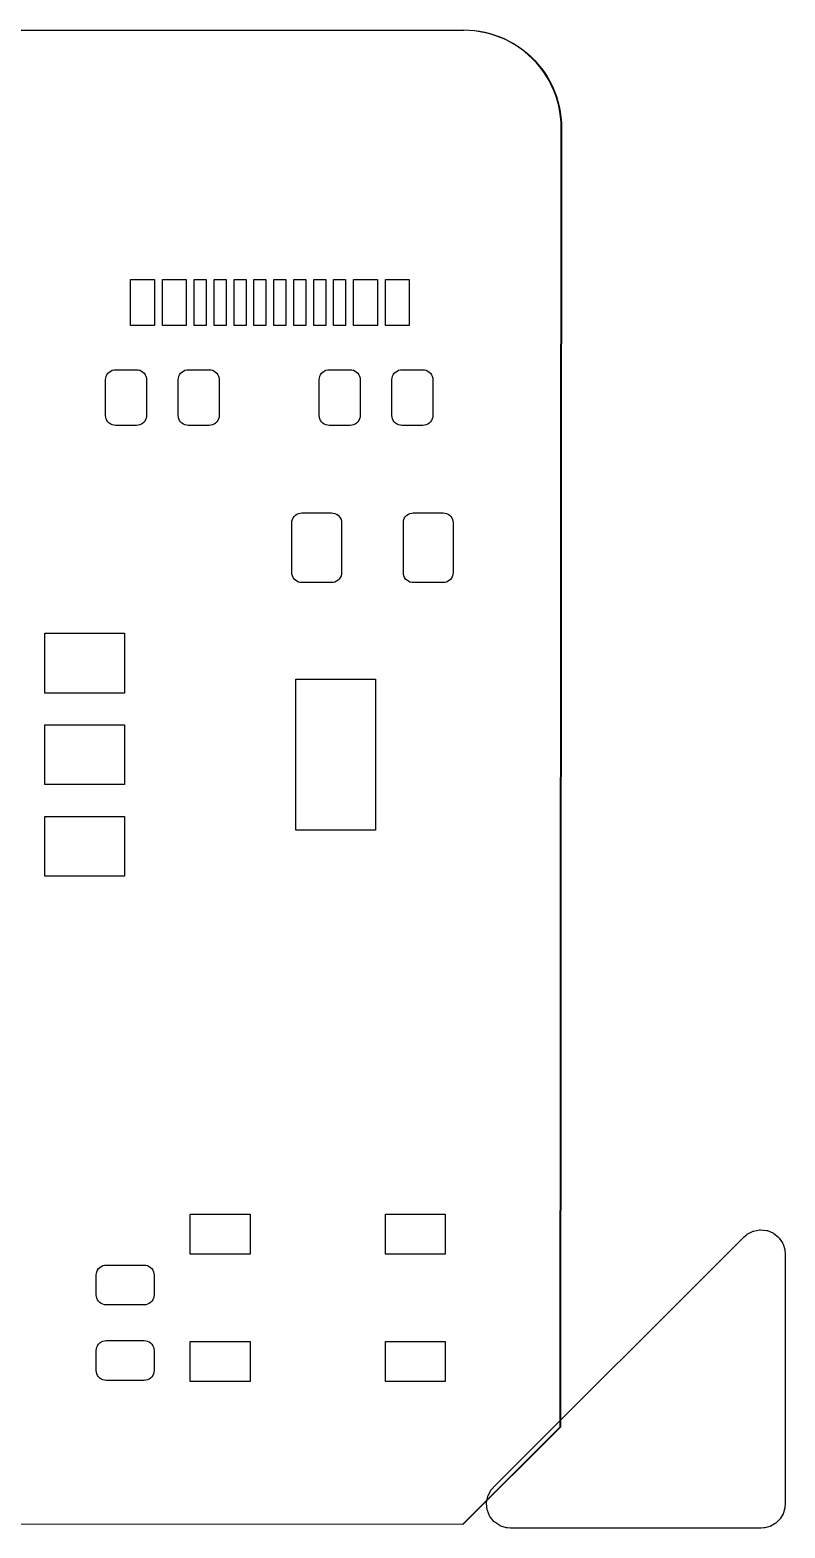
# Model space of a CAD drawing. Extents: x 90 to 164.6, y -92.6 to -55.
# Drawn here: x 145.6 to 164.56, y -92.61 to -54.96 of the extents above; entities that cross this region are included whole.
import ezdxf

# ---------------------------------------------------------------- set-up
doc = ezdxf.new("R2010")
doc.units = 0
doc.layers.add('BLACK', color=7, linetype='CONTINUOUS')

msp = doc.modelspace()

# ---------------------------------------------------------------- linework, layer by layer
at = {"layer": 'BLACK', "linetype": 'CONTINUOUS'}
for p, q in [((92.45, -54.995), (156.493, -54.9626)), ((156.493, -54.9626), (156.493, -54.9626)), ((156.493, -54.9626), (156.493, -54.9626)), ((156.493, -54.9626), (156.625, -54.9662)), ((156.493, -54.9726), (92.45, -55.005)), ((156.494, -54.9719), (156.493, -54.9726)), ((156.495, -54.9717), (156.494, -54.9719)), ((156.63, -54.9755), (156.495, -54.9717)), ((156.625, -54.9662), (156.758, -54.977)), ((156.766, -54.987), (156.63, -54.9755)), ((156.758, -54.977), (156.89, -54.9949)), ((156.902, -55.0062), (156.766, -54.987)), ((156.89, -54.9949), (157.02, -55.02)), ((157.037, -55.0329), (156.902, -55.0062)), ((157.02, -55.02), (157.149, -55.0521)), ((157.17, -55.0672), (157.037, -55.0329)), ((157.149, -55.0521), (157.276, -55.0911)), ((157.3, -55.1089), (157.17, -55.0672)), ((157.276, -55.0911), (157.401, -55.1369)), ((157.429, -55.1578), (157.3, -55.1089)), ((157.401, -55.1369), (157.523, -55.1895)), ((157.554, -55.2138), (157.429, -55.1578)), ((157.523, -55.1895), (157.643, -55.2486)), ((157.676, -55.2768), (157.554, -55.2138)), ((157.643, -55.2486), (157.758, -55.314)), ((157.794, -55.3465), (157.676, -55.2768)), ((157.758, -55.314), (157.87, -55.3856)), ((157.908, -55.4228), (157.794, -55.3465)), ((157.87, -55.3856), (157.978, -55.4632)), ((158.018, -55.5053), (157.908, -55.4228)), ((157.978, -55.4632), (158.082, -55.5465)), ((158.122, -55.5938), (158.018, -55.5053)), ((158.082, -55.5465), (158.181, -55.6353)), ((158.222, -55.688), (158.122, -55.5938)), ((158.181, -55.6353), (158.275, -55.7293)), ((158.316, -55.7877), (158.222, -55.688)), ((158.275, -55.7293), (158.364, -55.8282)), ((158.405, -55.8926), (158.316, -55.7877)), ((158.364, -55.8282), (158.447, -55.9319)), ((158.487, -56.0022), (158.405, -55.8926)), ((158.447, -55.9319), (158.525, -56.0399)), ((158.564, -56.1163), (158.487, -56.0022)), ((158.525, -56.0399), (158.596, -56.1519)), ((158.633, -56.2344), (158.564, -56.1163)), ((158.596, -56.1519), (158.662, -56.2676)), ((158.696, -56.3563), (158.633, -56.2344)), ((158.662, -56.2676), (158.721, -56.3868)), ((158.752, -56.4816), (158.696, -56.3563)), ((158.721, -56.3868), (158.773, -56.5089)), ((158.801, -56.6097), (158.752, -56.4816)), ((158.773, -56.5089), (158.819, -56.6337)), ((158.843, -56.7405), (158.801, -56.6097)), ((158.819, -56.6337), (158.858, -56.7608)), ((158.877, -56.8733), (158.843, -56.7405)), ((158.858, -56.7608), (158.89, -56.8898)), ((158.904, -57.0079), (158.877, -56.8733)), ((158.89, -56.8898), (158.915, -57.0204)), ((158.923, -57.1437), (158.904, -57.0079)), ((158.915, -57.0204), (158.933, -57.1522)), ((158.935, -57.2804), (158.923, -57.1437)), ((158.933, -57.1522), (158.944, -57.2847)), ((158.913, -90.0655), (158.938, -57.4176)), ((158.948, -57.4176), (158.923, -90.0676)), ((158.939, -57.4154), (158.935, -57.2804)), ((158.938, -57.4161), (158.939, -57.4154)), ((158.938, -57.4176), (158.938, -57.4161)), ((158.944, -57.2847), (158.948, -57.4176)), ((158.948, -57.4176), (158.948, -57.4176)), ((158.948, -57.4176), (158.948, -57.4176)), ((158.948, -57.4176), (158.948, -57.4176)), ((148.125, -62.39), (148.125, -61.23)), ((148.125, -61.23), (148.725, -61.23)), ((148.725, -61.23), (148.725, -62.39)), ((148.925, -62.39), (148.925, -61.23)), ((148.925, -61.23), (149.525, -61.23)), ((149.525, -61.23), (149.525, -62.39)), ((149.725, -62.39), (149.725, -61.23)), ((149.725, -61.23), (150.025, -61.23)), ((150.025, -61.23), (150.025, -62.39)), ((150.225, -62.39), (150.225, -61.23)), ((150.225, -61.23), (150.525, -61.23)), ((150.525, -61.23), (150.525, -62.39)), ((150.725, -62.39), (150.725, -61.23)), ((150.725, -61.23), (151.025, -61.23)), ((151.025, -61.23), (151.025, -62.39)), ((151.225, -62.39), (151.225, -61.23)), ((151.225, -61.23), (151.525, -61.23)), ((151.525, -61.23), (151.525, -62.39)), ((151.725, -62.39), (151.725, -61.23)), ((151.725, -61.23), (152.025, -61.23)), ((152.025, -61.23), (152.025, -62.39)), ((152.225, -62.39), (152.225, -61.23)), ((152.225, -61.23), (152.525, -61.23)), ((152.525, -61.23), (152.525, -62.39)), ((152.725, -62.39), (152.725, -61.23)), ((152.725, -61.23), (153.025, -61.23)), ((153.025, -61.23), (153.025, -62.39)), ((153.225, -62.39), (153.225, -61.23)), ((153.225, -61.23), (153.525, -61.23)), ((153.525, -61.23), (153.525, -62.39)), ((153.725, -62.39), (153.725, -61.23)), ((153.725, -61.23), (154.325, -61.23)), ((154.325, -61.23), (154.325, -62.39)), ((154.525, -62.39), (154.525, -61.23)), ((154.525, -61.23), (155.125, -61.23)), ((155.125, -61.23), (155.125, -62.39)), ((148.725, -62.39), (148.125, -62.39)), ((149.525, -62.39), (148.925, -62.39)), ((150.025, -62.39), (149.725, -62.39)), ((150.525, -62.39), (150.225, -62.39)), ((151.025, -62.39), (150.725, -62.39)), ((151.525, -62.39), (151.225, -62.39)), ((152.025, -62.39), (151.725, -62.39)), ((152.525, -62.39), (152.225, -62.39)), ((153.025, -62.39), (152.725, -62.39)), ((153.525, -62.39), (153.225, -62.39)), ((154.325, -62.39), (153.725, -62.39)), ((155.125, -62.39), (154.525, -62.39)), ((147.533, -63.6261), (147.558, -63.5896)), ((147.558, -63.5896), (147.59, -63.5582)), ((147.59, -63.5582), (147.626, -63.5328)), ((147.626, -63.5328), (147.667, -63.5143)), ((147.667, -63.5143), (147.71, -63.5033)), ((147.71, -63.5033), (147.75, -63.5)), ((147.75, -63.5), (148.275, -63.5)), ((148.275, -63.5), (148.315, -63.5033)), ((148.315, -63.5033), (148.358, -63.5143)), ((148.358, -63.5143), (148.399, -63.5328)), ((148.399, -63.5328), (148.435, -63.5582)), ((148.435, -63.5582), (148.467, -63.5896)), ((148.467, -63.5896), (148.492, -63.6261)), ((149.358, -63.6261), (149.383, -63.5896)), ((149.383, -63.5896), (149.415, -63.5582)), ((149.415, -63.5582), (149.451, -63.5328)), ((149.451, -63.5328), (149.492, -63.5143)), ((149.492, -63.5143), (149.535, -63.5033)), ((149.535, -63.5033), (149.575, -63.5)), ((149.575, -63.5), (150.1, -63.5)), ((150.1, -63.5), (150.14, -63.5033)), ((150.14, -63.5033), (150.183, -63.5143)), ((150.183, -63.5143), (150.224, -63.5328)), ((150.224, -63.5328), (150.26, -63.5582)), ((150.26, -63.5582), (150.292, -63.5896)), ((150.292, -63.5896), (150.317, -63.6261)), ((152.898, -63.6261), (152.923, -63.5896)), ((152.923, -63.5896), (152.955, -63.5582)), ((152.955, -63.5582), (152.991, -63.5328)), ((152.991, -63.5328), (153.032, -63.5143)), ((153.032, -63.5143), (153.075, -63.5033)), ((153.075, -63.5033), (153.115, -63.5)), ((153.115, -63.5), (153.64, -63.5)), ((153.64, -63.5), (153.68, -63.5033)), ((153.68, -63.5033), (153.723, -63.5143)), ((153.723, -63.5143), (153.764, -63.5328)), ((153.764, -63.5328), (153.8, -63.5582)), ((153.8, -63.5582), (153.832, -63.5896)), ((153.832, -63.5896), (153.857, -63.6261)), ((154.723, -63.6261), (154.748, -63.5896)), ((154.748, -63.5896), (154.78, -63.5582)), ((154.78, -63.5582), (154.816, -63.5328)), ((154.816, -63.5328), (154.857, -63.5143)), ((154.857, -63.5143), (154.9, -63.5033)), ((154.9, -63.5033), (154.94, -63.5)), ((154.94, -63.5), (155.465, -63.5)), ((155.465, -63.5), (155.505, -63.5033)), ((155.505, -63.5033), (155.548, -63.5143)), ((155.548, -63.5143), (155.589, -63.5328)), ((155.589, -63.5328), (155.625, -63.5582)), ((155.625, -63.5582), (155.657, -63.5896)), ((155.657, -63.5896), (155.682, -63.6261)), ((147.5, -63.75), (147.503, -63.7096)), ((147.5, -64.65), (147.5, -63.75)), ((147.503, -63.7096), (147.514, -63.6665)), ((147.514, -63.6665), (147.533, -63.6261)), ((148.492, -63.6261), (148.511, -63.6665)), ((148.511, -63.6665), (148.522, -63.7096)), ((148.522, -63.7096), (148.525, -63.75)), ((148.525, -63.75), (148.525, -64.65)), ((149.325, -63.75), (149.328, -63.7096)), ((149.325, -64.65), (149.325, -63.75)), ((149.328, -63.7096), (149.339, -63.6665)), ((149.339, -63.6665), (149.358, -63.6261)), ((150.317, -63.6261), (150.336, -63.6665)), ((150.336, -63.6665), (150.347, -63.7096)), ((150.347, -63.7096), (150.35, -63.75)), ((150.35, -63.75), (150.35, -64.65)), ((152.865, -63.75), (152.868, -63.7096)), ((152.865, -64.65), (152.865, -63.75)), ((152.868, -63.7096), (152.879, -63.6665)), ((152.879, -63.6665), (152.898, -63.6261)), ((153.857, -63.6261), (153.876, -63.6665)), ((153.876, -63.6665), (153.887, -63.7096)), ((153.887, -63.7096), (153.89, -63.75)), ((153.89, -63.75), (153.89, -64.65)), ((154.69, -63.75), (154.693, -63.7096)), ((154.69, -64.65), (154.69, -63.75)), ((154.693, -63.7096), (154.704, -63.6665)), ((154.704, -63.6665), (154.723, -63.6261)), ((155.682, -63.6261), (155.701, -63.6665)), ((155.701, -63.6665), (155.712, -63.7096)), ((155.712, -63.7096), (155.715, -63.75)), ((155.715, -63.75), (155.715, -64.65)), ((147.503, -64.6904), (147.5, -64.65)), ((147.514, -64.7335), (147.503, -64.6904)), ((147.533, -64.7739), (147.514, -64.7335)), ((148.511, -64.7335), (148.492, -64.7739)), ((148.522, -64.6904), (148.511, -64.7335)), ((148.525, -64.65), (148.522, -64.6904)), ((149.328, -64.6904), (149.325, -64.65)), ((149.339, -64.7335), (149.328, -64.6904)), ((149.358, -64.7739), (149.339, -64.7335)), ((150.336, -64.7335), (150.317, -64.7739)), ((150.347, -64.6904), (150.336, -64.7335)), ((150.35, -64.65), (150.347, -64.6904)), ((152.868, -64.6904), (152.865, -64.65)), ((152.879, -64.7335), (152.868, -64.6904)), ((152.898, -64.7739), (152.879, -64.7335)), ((153.876, -64.7335), (153.857, -64.7739)), ((153.887, -64.6904), (153.876, -64.7335)), ((153.89, -64.65), (153.887, -64.6904)), ((154.693, -64.6904), (154.69, -64.65)), ((154.704, -64.7335), (154.693, -64.6904)), ((154.723, -64.7739), (154.704, -64.7335)), ((155.701, -64.7335), (155.682, -64.7739)), ((155.712, -64.6904), (155.701, -64.7335)), ((155.715, -64.65), (155.712, -64.6904)), ((147.558, -64.8104), (147.533, -64.7739)), ((147.59, -64.8418), (147.558, -64.8104)), ((147.626, -64.8672), (147.59, -64.8418)), ((147.667, -64.8857), (147.626, -64.8672)), ((147.71, -64.8967), (147.667, -64.8857)), ((147.75, -64.9), (147.71, -64.8967)), ((148.275, -64.9), (147.75, -64.9)), ((148.315, -64.8967), (148.275, -64.9)), ((148.358, -64.8857), (148.315, -64.8967)), ((148.399, -64.8672), (148.358, -64.8857)), ((148.435, -64.8418), (148.399, -64.8672)), ((148.467, -64.8104), (148.435, -64.8418)), ((148.492, -64.7739), (148.467, -64.8104)), ((149.383, -64.8104), (149.358, -64.7739)), ((149.415, -64.8418), (149.383, -64.8104)), ((149.451, -64.8672), (149.415, -64.8418)), ((149.492, -64.8857), (149.451, -64.8672)), ((149.535, -64.8967), (149.492, -64.8857)), ((149.575, -64.9), (149.535, -64.8967)), ((150.1, -64.9), (149.575, -64.9)), ((150.14, -64.8967), (150.1, -64.9)), ((150.183, -64.8857), (150.14, -64.8967)), ((150.224, -64.8672), (150.183, -64.8857)), ((150.26, -64.8418), (150.224, -64.8672)), ((150.292, -64.8104), (150.26, -64.8418)), ((150.317, -64.7739), (150.292, -64.8104)), ((152.923, -64.8104), (152.898, -64.7739)), ((152.955, -64.8418), (152.923, -64.8104)), ((152.991, -64.8672), (152.955, -64.8418)), ((153.032, -64.8857), (152.991, -64.8672)), ((153.075, -64.8967), (153.032, -64.8857)), ((153.115, -64.9), (153.075, -64.8967)), ((153.64, -64.9), (153.115, -64.9)), ((153.68, -64.8967), (153.64, -64.9)), ((153.723, -64.8857), (153.68, -64.8967)), ((153.764, -64.8672), (153.723, -64.8857)), ((153.8, -64.8418), (153.764, -64.8672)), ((153.832, -64.8104), (153.8, -64.8418)), ((153.857, -64.7739), (153.832, -64.8104)), ((154.748, -64.8104), (154.723, -64.7739)), ((154.78, -64.8418), (154.748, -64.8104)), ((154.816, -64.8672), (154.78, -64.8418)), ((154.857, -64.8857), (154.816, -64.8672)), ((154.9, -64.8967), (154.857, -64.8857)), ((154.94, -64.9), (154.9, -64.8967)), ((155.465, -64.9), (154.94, -64.9)), ((155.505, -64.8967), (155.465, -64.9)), ((155.548, -64.8857), (155.505, -64.8967)), ((155.589, -64.8672), (155.548, -64.8857)), ((155.625, -64.8418), (155.589, -64.8672)), ((155.657, -64.8104), (155.625, -64.8418)), ((155.682, -64.7739), (155.657, -64.8104)), ((152.175, -67.35), (152.178, -67.3096)), ((152.175, -68.6), (152.175, -67.35)), ((152.178, -67.3096), (152.189, -67.2665)), ((152.189, -67.2665), (152.208, -67.2261)), ((152.208, -67.2261), (152.233, -67.1896)), ((152.233, -67.1896), (152.265, -67.1582)), ((152.265, -67.1582), (152.301, -67.1328)), ((152.301, -67.1328), (152.342, -67.1143)), ((152.342, -67.1143), (152.385, -67.1033)), ((152.385, -67.1033), (152.425, -67.1)), ((152.425, -67.1), (153.175, -67.1)), ((153.175, -67.1), (153.215, -67.1033)), ((153.215, -67.1033), (153.258, -67.1143)), ((153.258, -67.1143), (153.299, -67.1328)), ((153.299, -67.1328), (153.335, -67.1582)), ((153.335, -67.1582), (153.367, -67.1896)), ((153.367, -67.1896), (153.392, -67.2261)), ((153.392, -67.2261), (153.411, -67.2665)), ((153.411, -67.2665), (153.422, -67.3096)), ((153.422, -67.3096), (153.425, -67.35)), ((153.425, -67.35), (153.425, -68.6)), ((154.975, -67.35), (154.978, -67.3096)), ((154.975, -68.6), (154.975, -67.35)), ((154.978, -67.3096), (154.989, -67.2665)), ((154.989, -67.2665), (155.008, -67.2261)), ((155.008, -67.2261), (155.033, -67.1896)), ((155.033, -67.1896), (155.065, -67.1582)), ((155.065, -67.1582), (155.101, -67.1328)), ((155.101, -67.1328), (155.142, -67.1143)), ((155.142, -67.1143), (155.185, -67.1033)), ((155.185, -67.1033), (155.225, -67.1)), ((155.225, -67.1), (155.975, -67.1)), ((155.975, -67.1), (156.015, -67.1033)), ((156.015, -67.1033), (156.058, -67.1143)), ((156.058, -67.1143), (156.099, -67.1328)), ((156.099, -67.1328), (156.135, -67.1582)), ((156.135, -67.1582), (156.167, -67.1896)), ((156.167, -67.1896), (156.192, -67.2261)), ((156.192, -67.2261), (156.211, -67.2665)), ((156.211, -67.2665), (156.222, -67.3096)), ((156.222, -67.3096), (156.225, -67.35)), ((156.225, -67.35), (156.225, -68.6)), ((152.178, -68.6404), (152.175, -68.6)), ((152.189, -68.6835), (152.178, -68.6404)), ((152.208, -68.7239), (152.189, -68.6835)), ((152.233, -68.7604), (152.208, -68.7239)), ((152.265, -68.7918), (152.233, -68.7604)), ((152.301, -68.8172), (152.265, -68.7918)), ((152.342, -68.8357), (152.301, -68.8172)), ((152.385, -68.8467), (152.342, -68.8357)), ((152.425, -68.85), (152.385, -68.8467)), ((153.175, -68.85), (152.425, -68.85)), ((153.215, -68.8467), (153.175, -68.85)), ((153.258, -68.8357), (153.215, -68.8467)), ((153.299, -68.8172), (153.258, -68.8357)), ((153.335, -68.7918), (153.299, -68.8172)), ((153.367, -68.7604), (153.335, -68.7918)), ((153.392, -68.7239), (153.367, -68.7604)), ((153.411, -68.6835), (153.392, -68.7239)), ((153.422, -68.6404), (153.411, -68.6835)), ((153.425, -68.6), (153.422, -68.6404)), ((154.978, -68.6404), (154.975, -68.6)), ((154.989, -68.6835), (154.978, -68.6404)), ((155.008, -68.7239), (154.989, -68.6835)), ((155.033, -68.7604), (155.008, -68.7239)), ((155.065, -68.7918), (155.033, -68.7604)), ((155.101, -68.8172), (155.065, -68.7918)), ((155.142, -68.8357), (155.101, -68.8172)), ((155.185, -68.8467), (155.142, -68.8357)), ((155.225, -68.85), (155.185, -68.8467)), ((155.975, -68.85), (155.225, -68.85)), ((156.015, -68.8467), (155.975, -68.85)), ((156.058, -68.8357), (156.015, -68.8467)), ((156.099, -68.8172), (156.058, -68.8357)), ((156.135, -68.7918), (156.099, -68.8172)), ((156.167, -68.7604), (156.135, -68.7918)), ((156.192, -68.7239), (156.167, -68.7604)), ((156.211, -68.6835), (156.192, -68.7239)), ((156.222, -68.6404), (156.211, -68.6835)), ((156.225, -68.6), (156.222, -68.6404)), ((145.975, -71.625), (145.975, -70.125)), ((145.975, -70.125), (147.975, -70.125)), ((147.975, -70.125), (147.975, -71.625)), ((152.275, -75.075), (152.275, -71.275)), ((152.275, -71.275), (154.275, -71.275)), ((154.275, -71.275), (154.275, -75.075)), ((147.975, -71.625), (145.975, -71.625)), ((145.975, -73.925), (145.975, -72.425)), ((145.975, -72.425), (147.975, -72.425)), ((147.975, -72.425), (147.975, -73.925)), ((147.975, -73.925), (145.975, -73.925)), ((145.975, -76.225), (145.975, -74.725)), ((145.975, -74.725), (147.975, -74.725)), ((147.975, -74.725), (147.975, -76.225)), ((154.275, -75.075), (152.275, -75.075)), ((147.975, -76.225), (145.975, -76.225)), ((149.625, -85.725), (149.625, -84.725)), ((149.625, -84.725), (151.125, -84.725)), ((151.125, -84.725), (151.125, -85.725)), ((154.525, -85.725), (154.525, -84.725)), ((154.525, -84.725), (156.025, -84.725)), ((156.025, -84.725), (156.025, -85.725)), ((157.242, -91.5845), (163.535, -85.2916)), ((163.535, -85.2908), (163.536, -85.2901)), ((163.535, -85.2916), (163.535, -85.2908)), ((163.536, -85.2901), (163.537, -85.2892)), ((163.537, -85.2892), (163.591, -85.2389)), ((163.591, -85.2389), (163.592, -85.238)), ((163.592, -85.238), (163.602, -85.2311)), ((163.602, -85.2311), (163.612, -85.2238)), ((163.612, -85.2238), (163.742, -85.1543)), ((163.742, -85.1543), (163.743, -85.1538)), ((163.743, -85.1537), (163.756, -85.1491)), ((163.743, -85.1538), (163.743, -85.1537)), ((163.743, -85.1538), (163.743, -85.1538)), ((163.743, -85.1538), (163.743, -85.1538)), ((163.756, -85.1491), (163.77, -85.1444)), ((163.77, -85.1444), (163.915, -85.1156)), ((163.915, -85.1156), (163.916, -85.1154)), ((163.916, -85.1154), (163.93, -85.1148)), ((163.916, -85.1154), (163.916, -85.1154)), ((163.916, -85.1154), (163.916, -85.1154)), ((163.916, -85.1154), (163.916, -85.1154)), ((163.93, -85.1148), (163.944, -85.1142)), ((163.944, -85.1142), (164.091, -85.1286)), ((164.091, -85.1286), (164.092, -85.1287)), ((164.092, -85.1287), (164.092, -85.1287)), ((164.092, -85.1287), (164.092, -85.1287)), ((164.092, -85.1287), (164.092, -85.1288)), ((164.092, -85.1288), (164.105, -85.1322)), ((164.105, -85.1322), (164.119, -85.1358)), ((164.119, -85.1358), (164.256, -85.1922)), ((164.256, -85.1922), (164.256, -85.1926)), ((164.256, -85.1926), (164.256, -85.1926)), ((164.256, -85.1926), (164.256, -85.1926)), ((164.256, -85.1926), (164.257, -85.1927)), ((164.257, -85.1927), (164.269, -85.2)), ((164.269, -85.2), (164.281, -85.2073)), ((164.281, -85.2073), (164.395, -85.3009)), ((164.395, -85.3009), (164.396, -85.3016)), ((164.396, -85.3016), (164.396, -85.3016)), ((164.396, -85.3016), (164.396, -85.3016)), ((164.396, -85.3016), (164.396, -85.3017)), ((164.396, -85.3017), (164.405, -85.3121)), ((164.405, -85.3121), (164.415, -85.3227)), ((164.415, -85.3227), (164.496, -85.4454)), ((164.496, -85.4454), (164.497, -85.4462)), ((164.497, -85.4462), (164.497, -85.4462)), ((164.497, -85.4462), (164.497, -85.4462)), ((164.497, -85.4462), (164.497, -85.4464)), ((164.497, -85.4464), (164.503, -85.459)), ((151.125, -85.725), (149.625, -85.725)), ((156.025, -85.725), (154.525, -85.725)), ((164.503, -85.459), (164.509, -85.4719)), ((164.509, -85.4719), (164.552, -85.6131)), ((164.552, -85.6131), (164.552, -85.6143)), ((164.552, -85.6143), (164.554, -85.6265)), ((164.554, -85.6265), (164.556, -85.6386)), ((164.556, -85.6386), (164.559, -85.7124)), ((164.559, -85.7124), (164.559, -85.7136)), ((164.559, -85.7136), (164.559, -85.7147)), ((164.559, -85.7147), (164.559, -85.7159)), ((164.559, -85.7159), (164.559, -92.0088)), ((147.265, -86.25), (147.268, -86.2096)), ((147.268, -86.2096), (147.279, -86.1665)), ((147.279, -86.1665), (147.298, -86.1261)), ((147.298, -86.1261), (147.323, -86.0896)), ((147.323, -86.0896), (147.355, -86.0582)), ((147.355, -86.0582), (147.391, -86.0328)), ((147.391, -86.0328), (147.432, -86.0143)), ((147.432, -86.0143), (147.475, -86.0033)), ((147.475, -86.0033), (147.515, -86)), ((147.515, -86), (148.465, -86)), ((148.465, -86), (148.505, -86.0033)), ((148.505, -86.0033), (148.548, -86.0143)), ((148.548, -86.0143), (148.589, -86.0328)), ((148.589, -86.0328), (148.625, -86.0582)), ((148.625, -86.0582), (148.657, -86.0896)), ((148.657, -86.0896), (148.682, -86.1261)), ((148.682, -86.1261), (148.701, -86.1665)), ((148.701, -86.1665), (148.712, -86.2096)), ((148.712, -86.2096), (148.715, -86.25)), ((147.265, -86.75), (147.265, -86.25)), ((148.715, -86.25), (148.715, -86.75)), ((147.268, -86.7904), (147.265, -86.75)), ((147.279, -86.8335), (147.268, -86.7904)), ((147.298, -86.8739), (147.279, -86.8335)), ((147.323, -86.9104), (147.298, -86.8739)), ((147.355, -86.9418), (147.323, -86.9104)), ((147.391, -86.9672), (147.355, -86.9418)), ((148.625, -86.9418), (148.589, -86.9672)), ((148.657, -86.9104), (148.625, -86.9418)), ((148.682, -86.8739), (148.657, -86.9104)), ((148.701, -86.8335), (148.682, -86.8739)), ((148.712, -86.7904), (148.701, -86.8335)), ((148.715, -86.75), (148.712, -86.7904)), ((147.432, -86.9857), (147.391, -86.9672)), ((147.475, -86.9967), (147.432, -86.9857)), ((147.515, -87), (147.475, -86.9967)), ((148.465, -87), (147.515, -87)), ((148.505, -86.9967), (148.465, -87)), ((148.548, -86.9857), (148.505, -86.9967)), ((148.589, -86.9672), (148.548, -86.9857)), ((147.268, -88.1096), (147.279, -88.0665)), ((147.279, -88.0665), (147.298, -88.0261)), ((147.298, -88.0261), (147.323, -87.9896)), ((147.323, -87.9896), (147.355, -87.9582)), ((147.355, -87.9582), (147.391, -87.9328)), ((147.391, -87.9328), (147.432, -87.9143)), ((147.432, -87.9143), (147.475, -87.9033)), ((147.475, -87.9033), (147.515, -87.9)), ((147.515, -87.9), (148.465, -87.9)), ((148.465, -87.9), (148.505, -87.9033)), ((148.505, -87.9033), (148.548, -87.9143)), ((148.548, -87.9143), (148.589, -87.9328)), ((148.589, -87.9328), (148.625, -87.9582)), ((148.625, -87.9582), (148.657, -87.9896)), ((148.657, -87.9896), (148.682, -88.0261)), ((148.682, -88.0261), (148.701, -88.0665)), ((148.701, -88.0665), (148.712, -88.1096)), ((149.625, -88.925), (149.625, -87.925)), ((149.625, -87.925), (151.125, -87.925)), ((151.125, -87.925), (151.125, -88.925)), ((154.525, -88.925), (154.525, -87.925)), ((154.525, -87.925), (156.025, -87.925)), ((156.025, -87.925), (156.025, -88.925)), ((147.265, -88.15), (147.268, -88.1096)), ((147.265, -88.65), (147.265, -88.15)), ((148.712, -88.1096), (148.715, -88.15)), ((148.715, -88.15), (148.715, -88.65)), ((147.268, -88.6904), (147.265, -88.65)), ((147.279, -88.7335), (147.268, -88.6904)), ((147.298, -88.7739), (147.279, -88.7335)), ((147.323, -88.8104), (147.298, -88.7739)), ((147.355, -88.8418), (147.323, -88.8104)), ((147.391, -88.8672), (147.355, -88.8418)), ((148.625, -88.8418), (148.589, -88.8672)), ((148.657, -88.8104), (148.625, -88.8418)), ((148.682, -88.7739), (148.657, -88.8104)), ((148.701, -88.7335), (148.682, -88.7739)), ((148.712, -88.6904), (148.701, -88.7335)), ((148.715, -88.65), (148.712, -88.6904)), ((147.432, -88.8857), (147.391, -88.8672)), ((147.475, -88.8967), (147.432, -88.8857)), ((147.515, -88.9), (147.475, -88.8967)), ((148.465, -88.9), (147.515, -88.9)), ((148.505, -88.8967), (148.465, -88.9)), ((148.548, -88.8857), (148.505, -88.8967)), ((148.589, -88.8672), (148.548, -88.8857)), ((151.125, -88.925), (149.625, -88.925)), ((156.025, -88.925), (154.525, -88.925)), ((156.466, -92.5126), (158.913, -90.0655)), ((158.921, -90.0711), (156.471, -92.5211)), ((158.922, -90.07), (158.921, -90.0711)), ((158.921, -90.0711), (158.921, -90.0711)), ((158.921, -90.0711), (158.921, -90.0711)), ((158.921, -90.0711), (158.921, -90.0711)), ((158.923, -90.0676), (158.922, -90.07)), ((157.066, -91.9646), (157.094, -91.8199)), ((157.094, -91.8199), (157.095, -91.8189)), ((157.095, -91.8187), (157.099, -91.8055)), ((157.095, -91.8189), (157.095, -91.8187)), ((157.095, -91.8189), (157.095, -91.8189)), ((157.095, -91.8189), (157.095, -91.8189)), ((157.099, -91.8055), (157.104, -91.7923)), ((157.104, -91.7923), (157.174, -91.6621)), ((157.174, -91.661), (157.182, -91.6512)), ((157.174, -91.6621), (157.174, -91.661)), ((157.182, -91.6512), (157.189, -91.6411)), ((157.189, -91.6411), (157.239, -91.5871)), ((157.239, -91.5871), (157.24, -91.5862)), ((157.24, -91.5862), (157.241, -91.5855)), ((157.241, -91.5855), (157.242, -91.5845)), ((157.064, -91.9927), (157.065, -91.9789)), ((157.064, -91.9929), (157.064, -91.9927)), ((157.064, -91.9939), (157.064, -91.9929)), ((157.064, -91.9929), (157.064, -91.9929)), ((157.064, -91.9929), (157.064, -91.9929)), ((157.079, -92.1408), (157.064, -91.9939)), ((157.065, -91.9789), (157.066, -91.9646)), ((157.082, -92.1546), (157.079, -92.1408)), ((157.085, -92.1681), (157.082, -92.1546)), ((157.085, -92.1683), (157.085, -92.1681)), ((157.086, -92.1692), (157.085, -92.1683)), ((157.085, -92.1683), (157.085, -92.1683)), ((157.085, -92.1683), (157.085, -92.1683)), ((157.142, -92.3056), (157.086, -92.1692)), ((164.519, -92.228), (164.514, -92.2394)), ((164.553, -92.1002), (164.519, -92.2268)), ((164.519, -92.2268), (164.519, -92.228)), ((164.555, -92.0895), (164.553, -92.1002)), ((164.557, -92.0788), (164.555, -92.0895)), ((164.559, -92.0121), (164.557, -92.0776)), ((164.557, -92.0776), (164.557, -92.0788)), ((164.559, -92.0088), (164.559, -92.01)), ((164.559, -92.01), (164.559, -92.011)), ((164.559, -92.011), (164.559, -92.0121)), ((92.45, -92.445), (156.466, -92.5126)), ((156.468, -92.5226), (92.45, -92.455)), ((156.469, -92.5218), (156.468, -92.5226)), ((156.468, -92.5226), (156.468, -92.5226)), ((156.468, -92.5226), (156.468, -92.5226)), ((156.471, -92.5211), (156.469, -92.5218)), ((156.471, -92.5211), (156.471, -92.5211)), ((156.471, -92.5211), (156.471, -92.5211)), ((157.149, -92.3176), (157.142, -92.3056)), ((157.157, -92.3298), (157.149, -92.3176)), ((157.157, -92.3299), (157.157, -92.3298)), ((157.157, -92.33), (157.157, -92.3299)), ((157.157, -92.3307), (157.157, -92.33)), ((157.157, -92.33), (157.157, -92.33)), ((157.251, -92.4448), (157.157, -92.3307)), ((157.261, -92.4544), (157.251, -92.4448)), ((157.272, -92.4638), (157.261, -92.4544)), ((157.272, -92.4639), (157.272, -92.4638)), ((157.272, -92.464), (157.272, -92.4639)), ((157.272, -92.4639), (157.272, -92.4639)), ((157.273, -92.4645), (157.272, -92.464)), ((157.395, -92.5465), (157.273, -92.4645)), ((157.408, -92.5527), (157.395, -92.5465)), ((157.421, -92.5587), (157.408, -92.5527)), ((157.422, -92.559), (157.421, -92.5587)), ((157.421, -92.5587), (157.421, -92.5587)), ((157.421, -92.5587), (157.421, -92.5587)), ((157.421, -92.5587), (157.421, -92.5587)), ((157.563, -92.6019), (157.422, -92.559)), ((157.575, -92.6037), (157.563, -92.6019)), ((157.587, -92.6061), (157.575, -92.6037)), ((157.589, -92.6061), (157.587, -92.6061)), ((157.662, -92.6087), (157.589, -92.6061)), ((157.664, -92.6086), (157.662, -92.6087)), ((157.665, -92.6088), (157.664, -92.6086)), ((157.666, -92.6088), (157.665, -92.6088)), ((163.959, -92.6088), (157.666, -92.6088)), ((163.96, -92.6086), (163.959, -92.6088)), ((163.961, -92.6088), (163.96, -92.6086)), ((163.962, -92.6087), (163.961, -92.6088)), ((164.028, -92.6066), (163.962, -92.6087)), ((164.038, -92.6047), (164.028, -92.6066)), ((164.049, -92.6036), (164.038, -92.6047)), ((164.05, -92.6032), (164.049, -92.6036)), ((164.177, -92.5693), (164.05, -92.6032)), ((164.188, -92.5644), (164.177, -92.5693)), ((164.2, -92.5599), (164.188, -92.5644)), ((164.201, -92.5593), (164.2, -92.5599)), ((164.314, -92.4938), (164.201, -92.5593)), ((164.324, -92.4861), (164.314, -92.4938)), ((164.334, -92.4788), (164.324, -92.4861)), ((164.335, -92.4779), (164.334, -92.4788)), ((164.428, -92.3852), (164.335, -92.4779)), ((164.435, -92.3752), (164.428, -92.3852)), ((164.443, -92.3655), (164.435, -92.3752)), ((164.444, -92.3645), (164.443, -92.3655)), ((164.509, -92.251), (164.444, -92.3645)), ((164.514, -92.2394), (164.509, -92.251))]:
    msp.add_line(p, q, dxfattribs=at)

doc.saveas('drawing.dxf')
